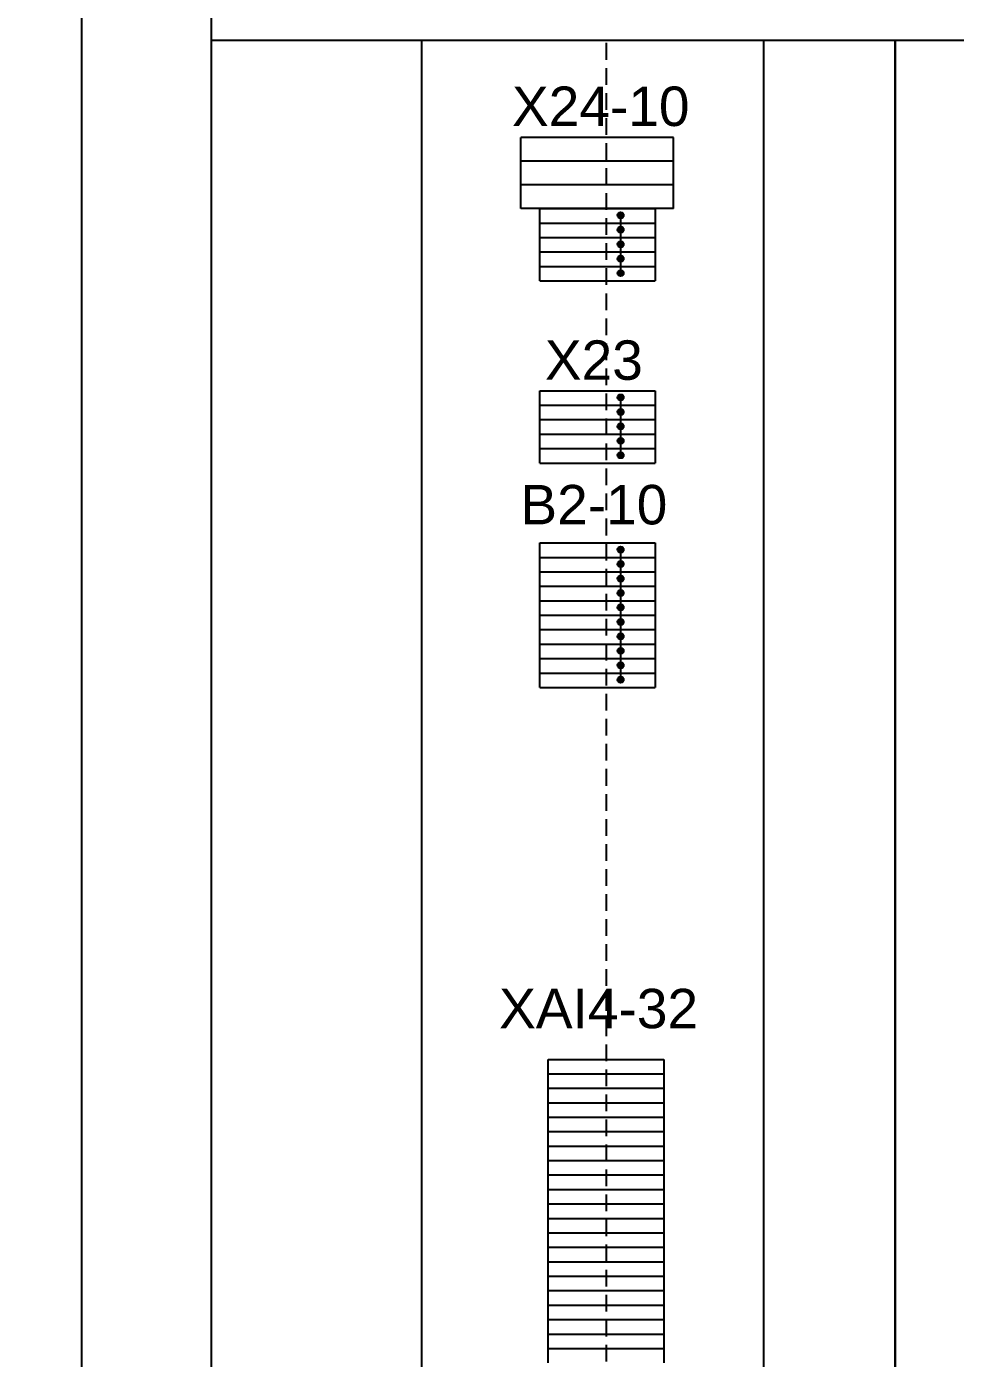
# Model space of a CAD drawing. Extents: x -159874 to -117758, y 9787 to 31117.
# Drawn here: x -150324 to -149970, y 25441 to 25948 of the extents above; entities that cross this region are included whole.
import ezdxf
from ezdxf.enums import TextEntityAlignment as Align

# ---------------------------------------------------------------- set-up
doc = ezdxf.new("R2010")
doc.units = 0
doc.linetypes.add('DASHED2', pattern=[9.525, 6.35, -3.175])
doc.layers.get('0').update_dxf_attribs({"linetype": 'CONTINUOUS'})
doc.layers.get('DEFPOINTS').update_dxf_attribs({"linetype": 'CONTINUOUS'})
doc.styles.add('Arial', font='arial.ttf')
doc.styles.get("Standard").update_dxf_attribs({"font": ''})
doc.styles.get('Standard').set_extended_font_data('SimSun')
doc.dimstyles.get("Standard").update_dxf_attribs({"dimtxt": 0.18, "dimasz": 0.18, "dimexe": 0.18, "dimexo": 0.0625, "dimgap": 0.09, "dimtad": 0, "dimtih": 1, "dimtoh": 1, "dimdec": 4, "dimzin": 0, "dimdsep": 46, "dimtxsty": 'Standard', "dimcen": 0.09, "dimadec": 0, "dimazin": 0, "dimtfac": 1, "dimtdec": 4, "dimtofl": 0, "dimtmove": 0, "dimatfit": 3, "dimfxl": 1, "dimtolj": 1, "dimtzin": 0, "dimarcsym": 0})

# ---------------------------------------------------------------- blocks, each defined once
blk = doc.blocks.new('*D87')
at = {"color": 0, "lineweight": -2}
for p, q in [((-150303.36, 26582.61), (-150677.72, 26582.61)), ((-150676.47, 26562.61), (-150676.47, 24502.61)), ((-150303.36, 24482.61), (-150677.72, 24482.61))]:
    blk.add_line(p, q, dxfattribs=at)
at = {"color": 0}
for points in [[(-150679.81, 26562.61), (-150673.14, 26562.61), (-150676.47, 26582.61)], [(-150679.81, 24502.61), (-150673.14, 24502.61), (-150676.47, 24482.61)]]:
    blk.add_solid(points, dxfattribs=at)
at = {"layer": 'DEFPOINTS', "color": 0}
for p in [(-150302.74, 26582.61), (-150676.47, 24482.61), (-150302.74, 24482.61)]:
    blk.add_point(p, dxfattribs=at)
at = {"color": 0, "insert": (-150693.14, 25532.61), "char_height": 20, "attachment_point": 5, "rotation": 90}
blk.add_mtext('\\A1;2,100', dxfattribs=at)
blk = doc.blocks.new('*D88')
at = {"color": 0, "lineweight": -2}
for p, q in [((-150253.99, 26522.61), (-150492.89, 26522.61)), ((-150491.64, 26502.61), (-150491.64, 24652.61)), ((-150253.99, 24632.61), (-150492.89, 24632.61))]:
    blk.add_line(p, q, dxfattribs=at)
at = {"color": 0}
for points in [[(-150494.97, 26502.61), (-150488.3, 26502.61), (-150491.64, 26522.61)], [(-150494.97, 24652.61), (-150488.3, 24652.61), (-150491.64, 24632.61)]]:
    blk.add_solid(points, dxfattribs=at)
at = {"layer": 'DEFPOINTS', "color": 0}
for p in [(-150253.36, 26522.61), (-150491.64, 24632.61), (-150253.36, 24632.61)]:
    blk.add_point(p, dxfattribs=at)
at = {"color": 0, "insert": (-150508.3, 25577.61), "char_height": 20, "attachment_point": 5, "rotation": 90}
blk.add_mtext('\\A1;1,890', dxfattribs=at)

msp = doc.modelspace()

# ---------------------------------------------------------------- hatches: boundary and pattern name
for points in [[(-150096.63587, 25875.91144, 1), (-150098.94885, 25875.91144, 1)], [(-150096.63587, 25870.41144, 1), (-150098.94885, 25870.41144, 1)], [(-150096.63587, 25864.91144, 1), (-150098.94885, 25864.91144, 1)], [(-150096.63587, 25859.41144, 1), (-150098.94885, 25859.41144, 1)], [(-150096.63587, 25853.91144, 1), (-150098.94885, 25853.91144, 1)], [(-150096.63587, 25806.61672, 1), (-150098.94885, 25806.61672, 1)], [(-150096.63587, 25801.11672, 1), (-150098.94885, 25801.11672, 1)], [(-150096.63587, 25795.61672, 1), (-150098.94885, 25795.61672, 1)], [(-150096.63587, 25790.11672, 1), (-150098.94885, 25790.11672, 1)], [(-150096.63587, 25784.61672, 1), (-150098.94885, 25784.61672, 1)], [(-150096.63587, 25748.71582, 1), (-150098.94885, 25748.71582, 1)], [(-150096.63587, 25743.21582, 1), (-150098.94885, 25743.21582, 1)], [(-150096.63587, 25737.71582, 1), (-150098.94885, 25737.71582, 1)], [(-150096.63587, 25732.21582, 1), (-150098.94885, 25732.21582, 1)], [(-150096.63587, 25726.71582, 1), (-150098.94885, 25726.71582, 1)], [(-150096.63587, 25721.21582, 1), (-150098.94885, 25721.21582, 1)], [(-150096.63587, 25715.71582, 1), (-150098.94885, 25715.71582, 1)], [(-150096.63587, 25710.21582, 1), (-150098.94885, 25710.21582, 1)], [(-150096.63587, 25704.71582, 1), (-150098.94885, 25704.71582, 1)], [(-150096.63587, 25699.21582, 1), (-150098.94885, 25699.21582, 1)]]:
    msp.add_hatch(color=256).paths.add_polyline_path(points)

# ---------------------------------------------------------------- linework, layer by layer
at = {"color": 6}
msp.add_line((-150302.73629, 24482.60839), (-150302.73629, 26582.60839), dxfattribs=at)
at = {"color": 4}
for p, q in [((-150253.36129, 24832.60839), (-150253.36129, 26522.60839)), ((-150253.36129, 24632.60839), (-150253.36129, 26522.60839)), ((-150253.36129, 25942.6084), (-149553.36129, 25942.6084)), ((-150173.36129, 24782.60839), (-150173.36129, 25942.6084)), ((-150043.36129, 25942.6084), (-150043.36129, 24782.60839)), ((-149993.36129, 25942.6084), (-149993.36129, 24782.60839)), ((-149993.36129, 24782.60839), (-149993.36129, 25942.6084)), ((-150173.36129, 24782.60839), (-150173.36129, 25612.6084))]:
    msp.add_line(p, q, dxfattribs=at)
at = {"color": 1, "linetype": 'DASHED2'}
msp.add_line((-150103.11356, 24782.60839), (-150103.11356, 25942.6084), dxfattribs=at)
at = {"color": 1}
for p, q in [((-150135.67565, 25896.47466), (-150135.67565, 25905.47466)), ((-150077.67565, 25905.47466), (-150135.67565, 25905.47466)), ((-150077.67565, 25896.47466), (-150077.67565, 25905.47466)), ((-150077.67565, 25896.47466), (-150135.67565, 25896.47466)), ((-150077.67565, 25896.47466), (-150135.67565, 25896.47466)), ((-150077.67565, 25896.47466), (-150135.67565, 25896.47466)), ((-150135.67565, 25887.47466), (-150135.67565, 25896.47466)), ((-150077.67565, 25896.47466), (-150135.67565, 25896.47466)), ((-150077.67565, 25887.47466), (-150077.67565, 25896.47466)), ((-150077.67565, 25887.47466), (-150135.67565, 25887.47466)), ((-150077.67565, 25887.47466), (-150135.67565, 25887.47466)), ((-150077.67565, 25887.47466), (-150135.67565, 25887.47466)), ((-150077.67565, 25887.47466), (-150135.67565, 25887.47466)), ((-150135.67565, 25878.47466), (-150135.67565, 25887.47466)), ((-150077.67565, 25887.47466), (-150135.67565, 25887.47466)), ((-150077.67565, 25878.47466), (-150077.67565, 25887.47466)), ((-150077.67565, 25878.47466), (-150135.67565, 25878.47466))]:
    msp.add_line(p, q, dxfattribs=at)
at = {"color": 5}
for p, q in [((-150128.5555, 25872.97466), (-150128.5555, 25878.47466)), ((-150128.5555, 25878.47466), (-150084.5555, 25878.47466)), ((-150084.5555, 25878.47466), (-150084.5555, 25872.97466)), ((-150128.5555, 25872.97466), (-150084.5555, 25872.97466)), ((-150128.5555, 25872.97466), (-150084.5555, 25872.97466)), ((-150128.5555, 25872.97466), (-150084.5555, 25872.97466)), ((-150128.5555, 25872.97466), (-150084.5555, 25872.97466)), ((-150128.5555, 25872.97466), (-150084.5555, 25872.97466)), ((-150128.5555, 25872.97466), (-150084.5555, 25872.97466)), ((-150128.5555, 25872.97466), (-150084.5555, 25872.97466)), ((-150128.5555, 25872.97466), (-150084.5555, 25872.97466)), ((-150128.5555, 25872.97466), (-150084.5555, 25872.97466)), ((-150128.5555, 25872.97466), (-150084.5555, 25872.97466)), ((-150128.5555, 25872.97466), (-150084.5555, 25872.97466)), ((-150128.5555, 25872.97466), (-150084.5555, 25872.97466)), ((-150128.5555, 25872.97466), (-150084.5555, 25872.97466)), ((-150128.5555, 25872.97466), (-150084.5555, 25872.97466)), ((-150128.5555, 25872.97466), (-150084.5555, 25872.97466)), ((-150128.5555, 25872.97466), (-150084.5555, 25872.97466)), ((-150128.5555, 25872.97466), (-150084.5555, 25872.97466)), ((-150128.5555, 25872.97466), (-150084.5555, 25872.97466)), ((-150128.5555, 25872.97466), (-150084.5555, 25872.97466)), ((-150128.5555, 25872.97466), (-150084.5555, 25872.97466)), ((-150128.5555, 25872.97466), (-150084.5555, 25872.97466)), ((-150128.5555, 25872.97466), (-150084.5555, 25872.97466)), ((-150128.5555, 25867.47466), (-150128.5555, 25872.97466)), ((-150128.5555, 25872.97466), (-150084.5555, 25872.97466)), ((-150084.5555, 25872.97466), (-150084.5555, 25867.47466)), ((-150128.5555, 25867.47466), (-150084.5555, 25867.47466)), ((-150128.5555, 25867.47466), (-150084.5555, 25867.47466)), ((-150128.5555, 25867.47466), (-150084.5555, 25867.47466)), ((-150128.5555, 25867.47466), (-150084.5555, 25867.47466)), ((-150128.5555, 25867.47466), (-150084.5555, 25867.47466)), ((-150128.5555, 25867.47466), (-150084.5555, 25867.47466)), ((-150128.5555, 25867.47466), (-150084.5555, 25867.47466)), ((-150128.5555, 25867.47466), (-150084.5555, 25867.47466)), ((-150128.5555, 25867.47466), (-150084.5555, 25867.47466)), ((-150128.5555, 25867.47466), (-150084.5555, 25867.47466)), ((-150128.5555, 25867.47466), (-150084.5555, 25867.47466)), ((-150128.5555, 25867.47466), (-150084.5555, 25867.47466)), ((-150128.5555, 25867.47466), (-150084.5555, 25867.47466)), ((-150128.5555, 25867.47466), (-150084.5555, 25867.47466)), ((-150128.5555, 25867.47466), (-150084.5555, 25867.47466)), ((-150128.5555, 25867.47466), (-150084.5555, 25867.47466)), ((-150128.5555, 25867.47466), (-150084.5555, 25867.47466)), ((-150128.5555, 25867.47466), (-150084.5555, 25867.47466)), ((-150128.5555, 25867.47466), (-150084.5555, 25867.47466)), ((-150128.5555, 25867.47466), (-150084.5555, 25867.47466)), ((-150128.5555, 25867.47466), (-150084.5555, 25867.47466)), ((-150128.5555, 25867.47466), (-150084.5555, 25867.47466)), ((-150128.5555, 25861.97466), (-150128.5555, 25867.47466)), ((-150128.5555, 25867.47466), (-150084.5555, 25867.47466)), ((-150084.5555, 25867.47466), (-150084.5555, 25861.97466)), ((-150128.5555, 25861.97466), (-150084.5555, 25861.97466)), ((-150128.5555, 25861.97466), (-150084.5555, 25861.97466)), ((-150128.5555, 25861.97466), (-150084.5555, 25861.97466)), ((-150128.5555, 25861.97466), (-150084.5555, 25861.97466)), ((-150128.5555, 25861.97466), (-150084.5555, 25861.97466)), ((-150128.5555, 25861.97466), (-150084.5555, 25861.97466)), ((-150128.5555, 25861.97466), (-150084.5555, 25861.97466)), ((-150128.5555, 25861.97466), (-150084.5555, 25861.97466)), ((-150128.5555, 25861.97466), (-150084.5555, 25861.97466)), ((-150128.5555, 25861.97466), (-150084.5555, 25861.97466)), ((-150128.5555, 25861.97466), (-150084.5555, 25861.97466)), ((-150128.5555, 25861.97466), (-150084.5555, 25861.97466)), ((-150128.5555, 25861.97466), (-150084.5555, 25861.97466)), ((-150128.5555, 25861.97466), (-150084.5555, 25861.97466)), ((-150128.5555, 25861.97466), (-150084.5555, 25861.97466)), ((-150128.5555, 25861.97466), (-150084.5555, 25861.97466)), ((-150128.5555, 25861.97466), (-150084.5555, 25861.97466)), ((-150128.5555, 25861.97466), (-150084.5555, 25861.97466)), ((-150128.5555, 25861.97466), (-150084.5555, 25861.97466)), ((-150128.5555, 25861.97466), (-150084.5555, 25861.97466)), ((-150128.5555, 25861.97466), (-150084.5555, 25861.97466)), ((-150128.5555, 25861.97466), (-150084.5555, 25861.97466)), ((-150128.5555, 25856.47466), (-150128.5555, 25861.97466)), ((-150128.5555, 25861.97466), (-150084.5555, 25861.97466)), ((-150084.5555, 25861.97466), (-150084.5555, 25856.47466)), ((-150128.5555, 25856.47466), (-150084.5555, 25856.47466)), ((-150128.5555, 25856.47466), (-150084.5555, 25856.47466)), ((-150128.5555, 25856.47466), (-150084.5555, 25856.47466)), ((-150128.5555, 25856.47466), (-150084.5555, 25856.47466)), ((-150128.5555, 25856.47466), (-150084.5555, 25856.47466)), ((-150128.5555, 25856.47466), (-150084.5555, 25856.47466)), ((-150128.5555, 25856.47466), (-150084.5555, 25856.47466)), ((-150128.5555, 25856.47466), (-150084.5555, 25856.47466)), ((-150128.5555, 25856.47466), (-150084.5555, 25856.47466)), ((-150128.5555, 25856.47466), (-150084.5555, 25856.47466)), ((-150128.5555, 25856.47466), (-150084.5555, 25856.47466)), ((-150128.5555, 25856.47466), (-150084.5555, 25856.47466)), ((-150128.5555, 25856.47466), (-150084.5555, 25856.47466)), ((-150128.5555, 25856.47466), (-150084.5555, 25856.47466)), ((-150128.5555, 25856.47466), (-150084.5555, 25856.47466)), ((-150128.5555, 25856.47466), (-150084.5555, 25856.47466)), ((-150128.5555, 25856.47466), (-150084.5555, 25856.47466)), ((-150128.5555, 25856.47466), (-150084.5555, 25856.47466)), ((-150128.5555, 25856.47466), (-150084.5555, 25856.47466)), ((-150128.5555, 25856.47466), (-150084.5555, 25856.47466)), ((-150128.5555, 25850.97466), (-150128.5555, 25856.47466)), ((-150128.5555, 25856.47466), (-150084.5555, 25856.47466)), ((-150084.5555, 25856.47466), (-150084.5555, 25850.97466)), ((-150128.5555, 25850.97466), (-150084.5555, 25850.97466)), ((-150128.5555, 25809.17994), (-150084.5555, 25809.17994)), ((-150128.5555, 25809.17994), (-150084.5555, 25809.17994)), ((-150128.5555, 25809.17994), (-150084.5555, 25809.17994)), ((-150128.5555, 25809.17994), (-150084.5555, 25809.17994)), ((-150128.5555, 25809.17994), (-150084.5555, 25809.17994)), ((-150128.5555, 25809.17994), (-150084.5555, 25809.17994)), ((-150128.5555, 25809.17994), (-150084.5555, 25809.17994)), ((-150128.5555, 25809.17994), (-150084.5555, 25809.17994)), ((-150128.5555, 25809.17994), (-150084.5555, 25809.17994)), ((-150128.5555, 25803.67994), (-150128.5555, 25809.17994)), ((-150128.5555, 25809.17994), (-150084.5555, 25809.17994)), ((-150084.5555, 25809.17994), (-150084.5555, 25803.67994)), ((-150128.5555, 25803.67994), (-150084.5555, 25803.67994)), ((-150128.5555, 25803.67994), (-150084.5555, 25803.67994)), ((-150128.5555, 25803.67994), (-150084.5555, 25803.67994)), ((-150128.5555, 25803.67994), (-150084.5555, 25803.67994)), ((-150128.5555, 25803.67994), (-150084.5555, 25803.67994)), ((-150128.5555, 25803.67994), (-150084.5555, 25803.67994)), ((-150128.5555, 25803.67994), (-150084.5555, 25803.67994)), ((-150128.5555, 25803.67994), (-150084.5555, 25803.67994)), ((-150128.5555, 25803.67994), (-150084.5555, 25803.67994)), ((-150128.5555, 25803.67994), (-150084.5555, 25803.67994)), ((-150128.5555, 25803.67994), (-150084.5555, 25803.67994)), ((-150128.5555, 25803.67994), (-150084.5555, 25803.67994)), ((-150128.5555, 25803.67994), (-150084.5555, 25803.67994)), ((-150128.5555, 25803.67994), (-150084.5555, 25803.67994)), ((-150128.5555, 25803.67994), (-150084.5555, 25803.67994)), ((-150128.5555, 25803.67994), (-150084.5555, 25803.67994)), ((-150128.5555, 25803.67994), (-150084.5555, 25803.67994)), ((-150128.5555, 25803.67994), (-150084.5555, 25803.67994)), ((-150128.5555, 25803.67994), (-150084.5555, 25803.67994)), ((-150128.5555, 25803.67994), (-150084.5555, 25803.67994)), ((-150128.5555, 25803.67994), (-150084.5555, 25803.67994)), ((-150128.5555, 25803.67994), (-150084.5555, 25803.67994)), ((-150128.5555, 25798.17994), (-150128.5555, 25803.67994)), ((-150128.5555, 25803.67994), (-150084.5555, 25803.67994)), ((-150084.5555, 25803.67994), (-150084.5555, 25798.17994)), ((-150128.5555, 25798.17994), (-150084.5555, 25798.17994)), ((-150128.5555, 25798.17994), (-150084.5555, 25798.17994)), ((-150128.5555, 25798.17994), (-150084.5555, 25798.17994)), ((-150128.5555, 25798.17994), (-150084.5555, 25798.17994)), ((-150128.5555, 25798.17994), (-150084.5555, 25798.17994)), ((-150128.5555, 25798.17994), (-150084.5555, 25798.17994)), ((-150128.5555, 25798.17994), (-150084.5555, 25798.17994)), ((-150128.5555, 25798.17994), (-150084.5555, 25798.17994)), ((-150128.5555, 25798.17994), (-150084.5555, 25798.17994)), ((-150128.5555, 25798.17994), (-150084.5555, 25798.17994)), ((-150128.5555, 25798.17994), (-150084.5555, 25798.17994)), ((-150128.5555, 25798.17994), (-150084.5555, 25798.17994)), ((-150128.5555, 25798.17994), (-150084.5555, 25798.17994)), ((-150128.5555, 25798.17994), (-150084.5555, 25798.17994)), ((-150128.5555, 25798.17994), (-150084.5555, 25798.17994)), ((-150128.5555, 25798.17994), (-150084.5555, 25798.17994)), ((-150128.5555, 25798.17994), (-150084.5555, 25798.17994)), ((-150128.5555, 25798.17994), (-150084.5555, 25798.17994)), ((-150128.5555, 25798.17994), (-150084.5555, 25798.17994)), ((-150128.5555, 25798.17994), (-150084.5555, 25798.17994)), ((-150128.5555, 25798.17994), (-150084.5555, 25798.17994)), ((-150128.5555, 25798.17994), (-150084.5555, 25798.17994)), ((-150128.5555, 25792.67994), (-150128.5555, 25798.17994)), ((-150128.5555, 25798.17994), (-150084.5555, 25798.17994)), ((-150084.5555, 25798.17994), (-150084.5555, 25792.67994)), ((-150128.5555, 25792.67994), (-150084.5555, 25792.67994)), ((-150128.5555, 25792.67994), (-150084.5555, 25792.67994)), ((-150128.5555, 25792.67994), (-150084.5555, 25792.67994)), ((-150128.5555, 25792.67994), (-150084.5555, 25792.67994)), ((-150128.5555, 25792.67994), (-150084.5555, 25792.67994)), ((-150128.5555, 25792.67994), (-150084.5555, 25792.67994)), ((-150128.5555, 25792.67994), (-150084.5555, 25792.67994)), ((-150128.5555, 25792.67994), (-150084.5555, 25792.67994)), ((-150128.5555, 25792.67994), (-150084.5555, 25792.67994)), ((-150128.5555, 25792.67994), (-150084.5555, 25792.67994)), ((-150128.5555, 25792.67994), (-150084.5555, 25792.67994)), ((-150128.5555, 25792.67994), (-150084.5555, 25792.67994)), ((-150128.5555, 25792.67994), (-150084.5555, 25792.67994)), ((-150128.5555, 25792.67994), (-150084.5555, 25792.67994)), ((-150128.5555, 25792.67994), (-150084.5555, 25792.67994)), ((-150128.5555, 25792.67994), (-150084.5555, 25792.67994)), ((-150128.5555, 25792.67994), (-150084.5555, 25792.67994)), ((-150128.5555, 25792.67994), (-150084.5555, 25792.67994)), ((-150128.5555, 25792.67994), (-150084.5555, 25792.67994)), ((-150128.5555, 25792.67994), (-150084.5555, 25792.67994)), ((-150128.5555, 25792.67994), (-150084.5555, 25792.67994)), ((-150128.5555, 25792.67994), (-150084.5555, 25792.67994)), ((-150128.5555, 25787.17994), (-150128.5555, 25792.67994)), ((-150128.5555, 25792.67994), (-150084.5555, 25792.67994)), ((-150084.5555, 25792.67994), (-150084.5555, 25787.17994)), ((-150128.5555, 25787.17994), (-150084.5555, 25787.17994)), ((-150128.5555, 25787.17994), (-150084.5555, 25787.17994)), ((-150128.5555, 25787.17994), (-150084.5555, 25787.17994)), ((-150128.5555, 25787.17994), (-150084.5555, 25787.17994)), ((-150128.5555, 25787.17994), (-150084.5555, 25787.17994)), ((-150128.5555, 25787.17994), (-150084.5555, 25787.17994)), ((-150128.5555, 25787.17994), (-150084.5555, 25787.17994)), ((-150128.5555, 25787.17994), (-150084.5555, 25787.17994)), ((-150128.5555, 25787.17994), (-150084.5555, 25787.17994)), ((-150128.5555, 25787.17994), (-150084.5555, 25787.17994)), ((-150128.5555, 25787.17994), (-150084.5555, 25787.17994)), ((-150128.5555, 25787.17994), (-150084.5555, 25787.17994)), ((-150128.5555, 25787.17994), (-150084.5555, 25787.17994)), ((-150128.5555, 25787.17994), (-150084.5555, 25787.17994)), ((-150128.5555, 25787.17994), (-150084.5555, 25787.17994)), ((-150128.5555, 25787.17994), (-150084.5555, 25787.17994)), ((-150128.5555, 25787.17994), (-150084.5555, 25787.17994)), ((-150128.5555, 25787.17994), (-150084.5555, 25787.17994)), ((-150128.5555, 25787.17994), (-150084.5555, 25787.17994)), ((-150128.5555, 25787.17994), (-150084.5555, 25787.17994)), ((-150128.5555, 25787.17994), (-150084.5555, 25787.17994)), ((-150128.5555, 25787.17994), (-150084.5555, 25787.17994)), ((-150128.5555, 25781.67994), (-150128.5555, 25787.17994)), ((-150128.5555, 25787.17994), (-150084.5555, 25787.17994)), ((-150084.5555, 25787.17994), (-150084.5555, 25781.67994)), ((-150128.5555, 25781.67994), (-150084.5555, 25781.67994)), ((-150128.5555, 25781.67994), (-150084.5555, 25781.67994)), ((-150128.5555, 25781.67994), (-150084.5555, 25781.67994)), ((-150128.5555, 25781.67994), (-150084.5555, 25781.67994)), ((-150128.5555, 25781.67994), (-150084.5555, 25781.67994)), ((-150128.5555, 25781.67994), (-150084.5555, 25781.67994)), ((-150128.5555, 25781.67994), (-150084.5555, 25781.67994)), ((-150128.5555, 25781.67994), (-150084.5555, 25781.67994)), ((-150128.5555, 25781.67994), (-150084.5555, 25781.67994)), ((-150128.5555, 25781.67994), (-150084.5555, 25781.67994)), ((-150128.5555, 25781.67994), (-150084.5555, 25781.67994)), ((-150128.5555, 25781.67994), (-150084.5555, 25781.67994)), ((-150128.5555, 25781.67994), (-150084.5555, 25781.67994)), ((-150128.5555, 25781.67994), (-150084.5555, 25781.67994)), ((-150128.5555, 25781.67994), (-150084.5555, 25781.67994)), ((-150128.5555, 25781.67994), (-150084.5555, 25781.67994)), ((-150128.5555, 25781.67994), (-150084.5555, 25781.67994)), ((-150128.5555, 25781.67994), (-150084.5555, 25781.67994)), ((-150128.5555, 25781.67994), (-150084.5555, 25781.67994)), ((-150128.5555, 25781.67994), (-150084.5555, 25781.67994)), ((-150128.5555, 25781.67994), (-150084.5555, 25781.67994)), ((-150128.5555, 25751.27904), (-150084.5555, 25751.27904)), ((-150128.5555, 25751.27904), (-150084.5555, 25751.27904)), ((-150128.5555, 25751.27904), (-150084.5555, 25751.27904)), ((-150128.5555, 25751.27904), (-150084.5555, 25751.27904)), ((-150128.5555, 25751.27904), (-150084.5555, 25751.27904)), ((-150128.5555, 25751.27904), (-150084.5555, 25751.27904)), ((-150128.5555, 25751.27904), (-150084.5555, 25751.27904)), ((-150128.5555, 25751.27904), (-150084.5555, 25751.27904)), ((-150128.5555, 25751.27904), (-150084.5555, 25751.27904)), ((-150128.5555, 25745.77904), (-150128.5555, 25751.27904)), ((-150128.5555, 25751.27904), (-150084.5555, 25751.27904)), ((-150084.5555, 25751.27904), (-150084.5555, 25745.77904)), ((-150128.5555, 25745.77904), (-150084.5555, 25745.77904)), ((-150128.5555, 25745.77904), (-150084.5555, 25745.77904)), ((-150128.5555, 25745.77904), (-150084.5555, 25745.77904)), ((-150128.5555, 25745.77904), (-150084.5555, 25745.77904)), ((-150128.5555, 25745.77904), (-150084.5555, 25745.77904)), ((-150128.5555, 25745.77904), (-150084.5555, 25745.77904)), ((-150128.5555, 25745.77904), (-150084.5555, 25745.77904)), ((-150128.5555, 25745.77904), (-150084.5555, 25745.77904)), ((-150128.5555, 25745.77904), (-150084.5555, 25745.77904)), ((-150128.5555, 25745.77904), (-150084.5555, 25745.77904)), ((-150128.5555, 25745.77904), (-150084.5555, 25745.77904)), ((-150128.5555, 25745.77904), (-150084.5555, 25745.77904)), ((-150128.5555, 25745.77904), (-150084.5555, 25745.77904)), ((-150128.5555, 25745.77904), (-150084.5555, 25745.77904)), ((-150128.5555, 25745.77904), (-150084.5555, 25745.77904)), ((-150128.5555, 25745.77904), (-150084.5555, 25745.77904)), ((-150128.5555, 25745.77904), (-150084.5555, 25745.77904)), ((-150128.5555, 25745.77904), (-150084.5555, 25745.77904)), ((-150128.5555, 25745.77904), (-150084.5555, 25745.77904)), ((-150128.5555, 25745.77904), (-150084.5555, 25745.77904)), ((-150128.5555, 25745.77904), (-150084.5555, 25745.77904)), ((-150128.5555, 25745.77904), (-150084.5555, 25745.77904)), ((-150128.5555, 25740.27904), (-150128.5555, 25745.77904)), ((-150128.5555, 25745.77904), (-150084.5555, 25745.77904)), ((-150084.5555, 25745.77904), (-150084.5555, 25740.27904)), ((-150128.5555, 25740.27904), (-150084.5555, 25740.27904)), ((-150128.5555, 25740.27904), (-150084.5555, 25740.27904)), ((-150128.5555, 25740.27904), (-150084.5555, 25740.27904)), ((-150128.5555, 25740.27904), (-150084.5555, 25740.27904)), ((-150128.5555, 25740.27904), (-150084.5555, 25740.27904)), ((-150128.5555, 25740.27904), (-150084.5555, 25740.27904)), ((-150128.5555, 25740.27904), (-150084.5555, 25740.27904)), ((-150128.5555, 25740.27904), (-150084.5555, 25740.27904)), ((-150128.5555, 25740.27904), (-150084.5555, 25740.27904)), ((-150128.5555, 25740.27904), (-150084.5555, 25740.27904)), ((-150128.5555, 25740.27904), (-150084.5555, 25740.27904)), ((-150128.5555, 25740.27904), (-150084.5555, 25740.27904)), ((-150128.5555, 25740.27904), (-150084.5555, 25740.27904)), ((-150128.5555, 25740.27904), (-150084.5555, 25740.27904)), ((-150128.5555, 25740.27904), (-150084.5555, 25740.27904)), ((-150128.5555, 25740.27904), (-150084.5555, 25740.27904)), ((-150128.5555, 25740.27904), (-150084.5555, 25740.27904)), ((-150128.5555, 25740.27904), (-150084.5555, 25740.27904)), ((-150128.5555, 25740.27904), (-150084.5555, 25740.27904)), ((-150128.5555, 25740.27904), (-150084.5555, 25740.27904)), ((-150128.5555, 25740.27904), (-150084.5555, 25740.27904)), ((-150128.5555, 25740.27904), (-150084.5555, 25740.27904)), ((-150128.5555, 25734.77904), (-150128.5555, 25740.27904)), ((-150128.5555, 25740.27904), (-150084.5555, 25740.27904)), ((-150084.5555, 25740.27904), (-150084.5555, 25734.77904)), ((-150128.5555, 25734.77904), (-150084.5555, 25734.77904)), ((-150128.5555, 25734.77904), (-150084.5555, 25734.77904)), ((-150128.5555, 25734.77904), (-150084.5555, 25734.77904)), ((-150128.5555, 25734.77904), (-150084.5555, 25734.77904)), ((-150128.5555, 25734.77904), (-150084.5555, 25734.77904)), ((-150128.5555, 25734.77904), (-150084.5555, 25734.77904)), ((-150128.5555, 25734.77904), (-150084.5555, 25734.77904)), ((-150128.5555, 25734.77904), (-150084.5555, 25734.77904)), ((-150128.5555, 25734.77904), (-150084.5555, 25734.77904)), ((-150128.5555, 25734.77904), (-150084.5555, 25734.77904)), ((-150128.5555, 25734.77904), (-150084.5555, 25734.77904)), ((-150128.5555, 25734.77904), (-150084.5555, 25734.77904)), ((-150128.5555, 25734.77904), (-150084.5555, 25734.77904)), ((-150128.5555, 25734.77904), (-150084.5555, 25734.77904)), ((-150128.5555, 25734.77904), (-150084.5555, 25734.77904)), ((-150128.5555, 25734.77904), (-150084.5555, 25734.77904)), ((-150128.5555, 25734.77904), (-150084.5555, 25734.77904)), ((-150128.5555, 25734.77904), (-150084.5555, 25734.77904)), ((-150128.5555, 25734.77904), (-150084.5555, 25734.77904)), ((-150128.5555, 25734.77904), (-150084.5555, 25734.77904)), ((-150128.5555, 25734.77904), (-150084.5555, 25734.77904)), ((-150128.5555, 25734.77904), (-150084.5555, 25734.77904)), ((-150128.5555, 25729.27904), (-150128.5555, 25734.77904)), ((-150128.5555, 25734.77904), (-150084.5555, 25734.77904)), ((-150084.5555, 25734.77904), (-150084.5555, 25729.27904)), ((-150128.5555, 25729.27904), (-150084.5555, 25729.27904)), ((-150128.5555, 25729.27904), (-150084.5555, 25729.27904)), ((-150128.5555, 25729.27904), (-150084.5555, 25729.27904)), ((-150128.5555, 25729.27904), (-150084.5555, 25729.27904)), ((-150128.5555, 25729.27904), (-150084.5555, 25729.27904)), ((-150128.5555, 25729.27904), (-150084.5555, 25729.27904)), ((-150128.5555, 25729.27904), (-150084.5555, 25729.27904)), ((-150128.5555, 25729.27904), (-150084.5555, 25729.27904)), ((-150128.5555, 25729.27904), (-150084.5555, 25729.27904)), ((-150128.5555, 25729.27904), (-150084.5555, 25729.27904)), ((-150128.5555, 25729.27904), (-150084.5555, 25729.27904)), ((-150128.5555, 25729.27904), (-150084.5555, 25729.27904)), ((-150128.5555, 25729.27904), (-150084.5555, 25729.27904)), ((-150128.5555, 25729.27904), (-150084.5555, 25729.27904)), ((-150128.5555, 25729.27904), (-150084.5555, 25729.27904)), ((-150128.5555, 25729.27904), (-150084.5555, 25729.27904)), ((-150128.5555, 25729.27904), (-150084.5555, 25729.27904)), ((-150128.5555, 25729.27904), (-150084.5555, 25729.27904)), ((-150128.5555, 25729.27904), (-150084.5555, 25729.27904)), ((-150128.5555, 25729.27904), (-150084.5555, 25729.27904)), ((-150128.5555, 25729.27904), (-150084.5555, 25729.27904)), ((-150128.5555, 25729.27904), (-150084.5555, 25729.27904)), ((-150128.5555, 25723.77904), (-150128.5555, 25729.27904)), ((-150128.5555, 25729.27904), (-150084.5555, 25729.27904)), ((-150084.5555, 25729.27904), (-150084.5555, 25723.77904)), ((-150128.5555, 25723.77904), (-150084.5555, 25723.77904)), ((-150128.5555, 25723.77904), (-150084.5555, 25723.77904)), ((-150128.5555, 25723.77904), (-150084.5555, 25723.77904)), ((-150128.5555, 25723.77904), (-150084.5555, 25723.77904)), ((-150128.5555, 25723.77904), (-150084.5555, 25723.77904)), ((-150128.5555, 25723.77904), (-150084.5555, 25723.77904)), ((-150128.5555, 25723.77904), (-150084.5555, 25723.77904)), ((-150128.5555, 25723.77904), (-150084.5555, 25723.77904)), ((-150128.5555, 25723.77904), (-150084.5555, 25723.77904)), ((-150128.5555, 25723.77904), (-150084.5555, 25723.77904)), ((-150128.5555, 25723.77904), (-150084.5555, 25723.77904)), ((-150128.5555, 25723.77904), (-150084.5555, 25723.77904)), ((-150128.5555, 25723.77904), (-150084.5555, 25723.77904)), ((-150128.5555, 25723.77904), (-150084.5555, 25723.77904)), ((-150128.5555, 25723.77904), (-150084.5555, 25723.77904)), ((-150128.5555, 25723.77904), (-150084.5555, 25723.77904)), ((-150128.5555, 25723.77904), (-150084.5555, 25723.77904)), ((-150128.5555, 25723.77904), (-150084.5555, 25723.77904)), ((-150128.5555, 25723.77904), (-150084.5555, 25723.77904)), ((-150128.5555, 25723.77904), (-150084.5555, 25723.77904)), ((-150128.5555, 25718.27904), (-150128.5555, 25723.77904)), ((-150128.5555, 25723.77904), (-150084.5555, 25723.77904)), ((-150084.5555, 25723.77904), (-150084.5555, 25718.27904)), ((-150128.5555, 25718.27904), (-150084.5555, 25718.27904)), ((-150128.5555, 25718.27904), (-150084.5555, 25718.27904)), ((-150128.5555, 25718.27904), (-150084.5555, 25718.27904)), ((-150128.5555, 25718.27904), (-150084.5555, 25718.27904)), ((-150128.5555, 25718.27904), (-150084.5555, 25718.27904)), ((-150128.5555, 25718.27904), (-150084.5555, 25718.27904)), ((-150128.5555, 25718.27904), (-150084.5555, 25718.27904)), ((-150128.5555, 25718.27904), (-150084.5555, 25718.27904)), ((-150128.5555, 25718.27904), (-150084.5555, 25718.27904)), ((-150128.5555, 25718.27904), (-150084.5555, 25718.27904)), ((-150128.5555, 25718.27904), (-150084.5555, 25718.27904)), ((-150128.5555, 25718.27904), (-150084.5555, 25718.27904)), ((-150128.5555, 25718.27904), (-150084.5555, 25718.27904)), ((-150128.5555, 25718.27904), (-150084.5555, 25718.27904)), ((-150128.5555, 25718.27904), (-150084.5555, 25718.27904)), ((-150128.5555, 25718.27904), (-150084.5555, 25718.27904)), ((-150128.5555, 25718.27904), (-150084.5555, 25718.27904)), ((-150128.5555, 25718.27904), (-150084.5555, 25718.27904)), ((-150128.5555, 25718.27904), (-150084.5555, 25718.27904)), ((-150128.5555, 25718.27904), (-150084.5555, 25718.27904)), ((-150128.5555, 25718.27904), (-150084.5555, 25718.27904)), ((-150128.5555, 25718.27904), (-150084.5555, 25718.27904)), ((-150128.5555, 25712.77904), (-150128.5555, 25718.27904)), ((-150128.5555, 25718.27904), (-150084.5555, 25718.27904)), ((-150084.5555, 25718.27904), (-150084.5555, 25712.77904)), ((-150128.5555, 25712.77904), (-150084.5555, 25712.77904)), ((-150128.5555, 25712.77904), (-150084.5555, 25712.77904)), ((-150128.5555, 25712.77904), (-150084.5555, 25712.77904)), ((-150128.5555, 25712.77904), (-150084.5555, 25712.77904)), ((-150128.5555, 25712.77904), (-150084.5555, 25712.77904)), ((-150128.5555, 25712.77904), (-150084.5555, 25712.77904)), ((-150128.5555, 25712.77904), (-150084.5555, 25712.77904)), ((-150128.5555, 25712.77904), (-150084.5555, 25712.77904)), ((-150128.5555, 25712.77904), (-150084.5555, 25712.77904)), ((-150128.5555, 25712.77904), (-150084.5555, 25712.77904)), ((-150128.5555, 25712.77904), (-150084.5555, 25712.77904)), ((-150128.5555, 25712.77904), (-150084.5555, 25712.77904)), ((-150128.5555, 25712.77904), (-150084.5555, 25712.77904)), ((-150128.5555, 25712.77904), (-150084.5555, 25712.77904)), ((-150128.5555, 25712.77904), (-150084.5555, 25712.77904)), ((-150128.5555, 25712.77904), (-150084.5555, 25712.77904)), ((-150128.5555, 25712.77904), (-150084.5555, 25712.77904)), ((-150128.5555, 25712.77904), (-150084.5555, 25712.77904)), ((-150128.5555, 25712.77904), (-150084.5555, 25712.77904)), ((-150128.5555, 25712.77904), (-150084.5555, 25712.77904)), ((-150128.5555, 25712.77904), (-150084.5555, 25712.77904)), ((-150128.5555, 25712.77904), (-150084.5555, 25712.77904)), ((-150128.5555, 25707.27904), (-150128.5555, 25712.77904)), ((-150128.5555, 25712.77904), (-150084.5555, 25712.77904)), ((-150084.5555, 25712.77904), (-150084.5555, 25707.27904)), ((-150128.5555, 25707.27904), (-150084.5555, 25707.27904)), ((-150128.5555, 25707.27904), (-150084.5555, 25707.27904)), ((-150128.5555, 25707.27904), (-150084.5555, 25707.27904)), ((-150128.5555, 25707.27904), (-150084.5555, 25707.27904)), ((-150128.5555, 25707.27904), (-150084.5555, 25707.27904)), ((-150128.5555, 25707.27904), (-150084.5555, 25707.27904)), ((-150128.5555, 25707.27904), (-150084.5555, 25707.27904)), ((-150128.5555, 25707.27904), (-150084.5555, 25707.27904)), ((-150128.5555, 25707.27904), (-150084.5555, 25707.27904)), ((-150128.5555, 25707.27904), (-150084.5555, 25707.27904)), ((-150128.5555, 25707.27904), (-150084.5555, 25707.27904)), ((-150128.5555, 25707.27904), (-150084.5555, 25707.27904)), ((-150128.5555, 25707.27904), (-150084.5555, 25707.27904)), ((-150128.5555, 25707.27904), (-150084.5555, 25707.27904)), ((-150128.5555, 25707.27904), (-150084.5555, 25707.27904)), ((-150128.5555, 25707.27904), (-150084.5555, 25707.27904)), ((-150128.5555, 25707.27904), (-150084.5555, 25707.27904)), ((-150128.5555, 25707.27904), (-150084.5555, 25707.27904)), ((-150128.5555, 25707.27904), (-150084.5555, 25707.27904)), ((-150128.5555, 25707.27904), (-150084.5555, 25707.27904)), ((-150128.5555, 25707.27904), (-150084.5555, 25707.27904)), ((-150128.5555, 25707.27904), (-150084.5555, 25707.27904)), ((-150128.5555, 25701.77904), (-150128.5555, 25707.27904)), ((-150128.5555, 25707.27904), (-150084.5555, 25707.27904)), ((-150084.5555, 25707.27904), (-150084.5555, 25701.77904)), ((-150128.5555, 25701.77904), (-150084.5555, 25701.77904)), ((-150128.5555, 25701.77904), (-150084.5555, 25701.77904)), ((-150128.5555, 25701.77904), (-150084.5555, 25701.77904)), ((-150128.5555, 25701.77904), (-150084.5555, 25701.77904)), ((-150128.5555, 25701.77904), (-150084.5555, 25701.77904)), ((-150128.5555, 25701.77904), (-150084.5555, 25701.77904)), ((-150128.5555, 25701.77904), (-150084.5555, 25701.77904)), ((-150128.5555, 25701.77904), (-150084.5555, 25701.77904)), ((-150128.5555, 25701.77904), (-150084.5555, 25701.77904)), ((-150128.5555, 25701.77904), (-150084.5555, 25701.77904)), ((-150128.5555, 25701.77904), (-150084.5555, 25701.77904)), ((-150128.5555, 25701.77904), (-150084.5555, 25701.77904)), ((-150128.5555, 25701.77904), (-150084.5555, 25701.77904)), ((-150128.5555, 25701.77904), (-150084.5555, 25701.77904)), ((-150128.5555, 25701.77904), (-150084.5555, 25701.77904)), ((-150128.5555, 25701.77904), (-150084.5555, 25701.77904)), ((-150128.5555, 25701.77904), (-150084.5555, 25701.77904)), ((-150128.5555, 25701.77904), (-150084.5555, 25701.77904)), ((-150128.5555, 25701.77904), (-150084.5555, 25701.77904)), ((-150128.5555, 25701.77904), (-150084.5555, 25701.77904)), ((-150128.5555, 25701.77904), (-150084.5555, 25701.77904)), ((-150128.5555, 25701.77904), (-150084.5555, 25701.77904)), ((-150128.5555, 25696.27904), (-150128.5555, 25701.77904)), ((-150128.5555, 25701.77904), (-150084.5555, 25701.77904)), ((-150084.5555, 25701.77904), (-150084.5555, 25696.27904)), ((-150128.5555, 25696.27904), (-150084.5555, 25696.27904)), ((-150128.5555, 25696.27904), (-150084.5555, 25696.27904)), ((-150128.5555, 25696.27904), (-150084.5555, 25696.27904)), ((-150128.5555, 25696.27904), (-150084.5555, 25696.27904)), ((-150128.5555, 25696.27904), (-150084.5555, 25696.27904)), ((-150128.5555, 25696.27904), (-150084.5555, 25696.27904)), ((-150128.5555, 25696.27904), (-150084.5555, 25696.27904)), ((-150128.5555, 25696.27904), (-150084.5555, 25696.27904)), ((-150128.5555, 25696.27904), (-150084.5555, 25696.27904)), ((-150128.5555, 25696.27904), (-150084.5555, 25696.27904)), ((-150128.5555, 25696.27904), (-150084.5555, 25696.27904)), ((-150128.5555, 25696.27904), (-150084.5555, 25696.27904)), ((-150128.5555, 25696.27904), (-150084.5555, 25696.27904)), ((-150128.5555, 25696.27904), (-150084.5555, 25696.27904)), ((-150128.5555, 25696.27904), (-150084.5555, 25696.27904)), ((-150128.5555, 25696.27904), (-150084.5555, 25696.27904)), ((-150128.5555, 25696.27904), (-150084.5555, 25696.27904)), ((-150128.5555, 25696.27904), (-150084.5555, 25696.27904)), ((-150128.5555, 25696.27904), (-150084.5555, 25696.27904)), ((-150128.5555, 25696.27904), (-150084.5555, 25696.27904)), ((-150128.5555, 25696.27904), (-150084.5555, 25696.27904))]:
    msp.add_line(p, q, dxfattribs=at)
for p, q in [((-150097.79236, 25877.06793), (-150097.79236, 25852.75495)), ((-150097.79236, 25853.91144), (-150097.79236, 25852.75495)), ((-150097.79236, 25853.91144), (-150097.79236, 25852.75495)), ((-150097.79236, 25806.61672), (-150097.79236, 25783.46023)), ((-150097.79236, 25748.71582), (-150097.79236, 25720.05933)), ((-150097.79236, 25721.21582), (-150097.79236, 25698.05933))]:
    msp.add_line(p, q)
at = {"color": 0}
for p, q in [((-150125.3224, 25549.28259), (-150125.3224, 25554.78259)), ((-150125.3224, 25554.78259), (-150081.3224, 25554.78259)), ((-150081.3224, 25554.78259), (-150081.3224, 25549.28259)), ((-150125.3224, 25549.28259), (-150081.3224, 25549.28259)), ((-150125.3224, 25549.28259), (-150081.3224, 25549.28259)), ((-150125.3224, 25549.28259), (-150081.3224, 25549.28259)), ((-150125.3224, 25543.78259), (-150125.3224, 25549.28259)), ((-150125.3224, 25549.28259), (-150081.3224, 25549.28259)), ((-150081.3224, 25549.28259), (-150081.3224, 25543.78259)), ((-150125.3224, 25543.78259), (-150081.3224, 25543.78259)), ((-150125.3224, 25543.78259), (-150081.3224, 25543.78259)), ((-150125.3224, 25543.78259), (-150081.3224, 25543.78259)), ((-150125.3224, 25538.28259), (-150125.3224, 25543.78259)), ((-150125.3224, 25543.78259), (-150081.3224, 25543.78259)), ((-150081.3224, 25543.78259), (-150081.3224, 25538.28259)), ((-150125.3224, 25538.28259), (-150081.3224, 25538.28259)), ((-150125.3224, 25538.28259), (-150081.3224, 25538.28259)), ((-150125.3224, 25538.28259), (-150081.3224, 25538.28259)), ((-150125.3224, 25532.78259), (-150125.3224, 25538.28259)), ((-150125.3224, 25538.28259), (-150081.3224, 25538.28259)), ((-150081.3224, 25538.28259), (-150081.3224, 25532.78259)), ((-150125.3224, 25532.78259), (-150081.3224, 25532.78259)), ((-150125.3224, 25532.78259), (-150081.3224, 25532.78259)), ((-150125.3224, 25532.78259), (-150081.3224, 25532.78259)), ((-150125.3224, 25527.28259), (-150125.3224, 25532.78259)), ((-150125.3224, 25532.78259), (-150081.3224, 25532.78259)), ((-150081.3224, 25532.78259), (-150081.3224, 25527.28259)), ((-150125.3224, 25527.28259), (-150081.3224, 25527.28259)), ((-150125.3224, 25527.28259), (-150081.3224, 25527.28259)), ((-150125.3224, 25527.28259), (-150081.3224, 25527.28259)), ((-150125.3224, 25521.78259), (-150125.3224, 25527.28259)), ((-150125.3224, 25527.28259), (-150081.3224, 25527.28259)), ((-150081.3224, 25527.28259), (-150081.3224, 25521.78259)), ((-150125.3224, 25521.78259), (-150081.3224, 25521.78259)), ((-150125.3224, 25521.78259), (-150081.3224, 25521.78259)), ((-150125.3224, 25521.78259), (-150081.3224, 25521.78259)), ((-150125.3224, 25516.28259), (-150125.3224, 25521.78259)), ((-150125.3224, 25521.78259), (-150081.3224, 25521.78259)), ((-150081.3224, 25521.78259), (-150081.3224, 25516.28259)), ((-150125.3224, 25516.28259), (-150081.3224, 25516.28259)), ((-150125.3224, 25516.28259), (-150081.3224, 25516.28259)), ((-150125.3224, 25516.28259), (-150081.3224, 25516.28259)), ((-150125.3224, 25510.78259), (-150125.3224, 25516.28259)), ((-150125.3224, 25516.28259), (-150081.3224, 25516.28259)), ((-150081.3224, 25516.28259), (-150081.3224, 25510.78259)), ((-150125.3224, 25510.78259), (-150081.3224, 25510.78259)), ((-150125.3224, 25510.78259), (-150081.3224, 25510.78259)), ((-150125.3224, 25510.78259), (-150081.3224, 25510.78259)), ((-150125.3224, 25505.28259), (-150125.3224, 25510.78259)), ((-150125.3224, 25510.78259), (-150081.3224, 25510.78259)), ((-150081.3224, 25510.78259), (-150081.3224, 25505.28259)), ((-150125.3224, 25505.28259), (-150081.3224, 25505.28259)), ((-150125.3224, 25505.28259), (-150081.3224, 25505.28259)), ((-150125.3224, 25505.28259), (-150081.3224, 25505.28259)), ((-150125.3224, 25499.78259), (-150125.3224, 25505.28259)), ((-150125.3224, 25505.28259), (-150081.3224, 25505.28259)), ((-150081.3224, 25505.28259), (-150081.3224, 25499.78259)), ((-150125.3224, 25499.78259), (-150081.3224, 25499.78259)), ((-150125.3224, 25499.78259), (-150081.3224, 25499.78259)), ((-150125.3224, 25499.78259), (-150081.3224, 25499.78259)), ((-150125.3224, 25494.28259), (-150125.3224, 25499.78259)), ((-150125.3224, 25499.78259), (-150081.3224, 25499.78259)), ((-150081.3224, 25499.78259), (-150081.3224, 25494.28259)), ((-150125.3224, 25494.28259), (-150081.3224, 25494.28259)), ((-150125.3224, 25494.28259), (-150081.3224, 25494.28259)), ((-150125.3224, 25494.28259), (-150081.3224, 25494.28259)), ((-150125.3224, 25488.78259), (-150125.3224, 25494.28259)), ((-150125.3224, 25494.28259), (-150081.3224, 25494.28259)), ((-150081.3224, 25494.28259), (-150081.3224, 25488.78259)), ((-150125.3224, 25488.78259), (-150081.3224, 25488.78259)), ((-150125.3224, 25488.78259), (-150081.3224, 25488.78259)), ((-150125.3224, 25488.78259), (-150081.3224, 25488.78259)), ((-150125.3224, 25483.28259), (-150125.3224, 25488.78259)), ((-150125.3224, 25488.78259), (-150081.3224, 25488.78259)), ((-150081.3224, 25488.78259), (-150081.3224, 25483.28259)), ((-150125.3224, 25483.28259), (-150081.3224, 25483.28259)), ((-150125.3224, 25483.28259), (-150081.3224, 25483.28259)), ((-150125.3224, 25483.28259), (-150081.3224, 25483.28259)), ((-150125.3224, 25477.78259), (-150125.3224, 25483.28259)), ((-150125.3224, 25483.28259), (-150081.3224, 25483.28259)), ((-150081.3224, 25483.28259), (-150081.3224, 25477.78259)), ((-150125.3224, 25477.78259), (-150081.3224, 25477.78259)), ((-150125.3224, 25477.78259), (-150081.3224, 25477.78259)), ((-150125.3224, 25477.78259), (-150081.3224, 25477.78259)), ((-150125.3224, 25472.28259), (-150125.3224, 25477.78259)), ((-150125.3224, 25477.78259), (-150081.3224, 25477.78259)), ((-150081.3224, 25477.78259), (-150081.3224, 25472.28259)), ((-150125.3224, 25472.28259), (-150081.3224, 25472.28259)), ((-150125.3224, 25472.28259), (-150081.3224, 25472.28259)), ((-150125.3224, 25472.28259), (-150081.3224, 25472.28259)), ((-150125.3224, 25466.78259), (-150125.3224, 25472.28259)), ((-150125.3224, 25472.28259), (-150081.3224, 25472.28259)), ((-150081.3224, 25472.28259), (-150081.3224, 25466.78259)), ((-150125.3224, 25466.78259), (-150081.3224, 25466.78259)), ((-150125.3224, 25466.78259), (-150081.3224, 25466.78259)), ((-150125.3224, 25466.78259), (-150081.3224, 25466.78259)), ((-150125.3224, 25461.28259), (-150125.3224, 25466.78259)), ((-150125.3224, 25466.78259), (-150081.3224, 25466.78259)), ((-150081.3224, 25466.78259), (-150081.3224, 25461.28259)), ((-150125.3224, 25461.28259), (-150081.3224, 25461.28259)), ((-150125.3224, 25461.28259), (-150081.3224, 25461.28259)), ((-150125.3224, 25461.28259), (-150081.3224, 25461.28259)), ((-150125.3224, 25455.78259), (-150125.3224, 25461.28259)), ((-150125.3224, 25461.28259), (-150081.3224, 25461.28259)), ((-150081.3224, 25461.28259), (-150081.3224, 25455.78259)), ((-150125.3224, 25455.78259), (-150081.3224, 25455.78259)), ((-150125.3224, 25455.78259), (-150081.3224, 25455.78259)), ((-150125.3224, 25455.78259), (-150081.3224, 25455.78259)), ((-150125.3224, 25450.28259), (-150125.3224, 25455.78259)), ((-150125.3224, 25455.78259), (-150081.3224, 25455.78259)), ((-150081.3224, 25455.78259), (-150081.3224, 25450.28259)), ((-150125.3224, 25450.28259), (-150081.3224, 25450.28259)), ((-150125.3224, 25450.28259), (-150081.3224, 25450.28259)), ((-150125.3224, 25450.28259), (-150081.3224, 25450.28259)), ((-150125.3224, 25444.78259), (-150125.3224, 25450.28259)), ((-150125.3224, 25450.28259), (-150081.3224, 25450.28259)), ((-150081.3224, 25450.28259), (-150081.3224, 25444.78259)), ((-150125.3224, 25444.78259), (-150081.3224, 25444.78259)), ((-150125.3224, 25444.78259), (-150081.3224, 25444.78259)), ((-150125.3224, 25444.78259), (-150081.3224, 25444.78259)), ((-150125.3224, 25439.28259), (-150125.3224, 25444.78259)), ((-150125.3224, 25444.78259), (-150081.3224, 25444.78259)), ((-150081.3224, 25444.78259), (-150081.3224, 25439.28259))]:
    msp.add_line(p, q, dxfattribs=at)
for centre in [(-150097.79236, 25875.91144), (-150097.79236, 25870.41144), (-150097.79236, 25864.91144), (-150097.79236, 25859.41144), (-150097.79236, 25853.91144), (-150097.79236, 25806.61672), (-150097.79236, 25801.11672), (-150097.79236, 25795.61672), (-150097.79236, 25790.11672), (-150097.79236, 25784.61672), (-150097.79236, 25748.71582), (-150097.79236, 25743.21582), (-150097.79236, 25737.71582), (-150097.79236, 25732.21582), (-150097.79236, 25726.71582), (-150097.79236, 25721.21582), (-150097.79236, 25715.71582), (-150097.79236, 25710.21582), (-150097.79236, 25704.71582), (-150097.79236, 25699.21582)]:
    msp.add_circle(centre, 1.15649)

# ---------------------------------------------------------------- texts
at = {"color": 0, "style": 'Arial'}
for s, p in [('X24-10', (-150105.3229, 25917.41436)), ('X23', (-150107.94444, 25820.84275)), ('B2-10', (-150107.94444, 25765.84099)), ('XAI4-32', (-150106.14133, 25574.12607))]:
    msp.add_text(s, height=15, dxfattribs=at).set_placement(p, align=Align.MIDDLE)

# ---------------------------------------------------------------- dimensions: what is measured, and where the dimension line sits
at = {"color": 2}
dim = msp.add_linear_dim(base=(-150676.47279, 24482.60839), p1=(-150302.73629, 26582.60839), p2=(-150302.73629, 24482.60839), angle=90, dimstyle='Standard', override={"dimtxt": 20, "dimasz": 20, "dimexe": 1.25, "dimexo": 0.625, "dimgap": 5, "dimtad": 1, "dimtih": 0, "dimtoh": 0, "dimzin": 8, "dimlunit": 6, "dimcen": 2.5, "dimtofl": 1}, dxfattribs=at)
dim.commit()
dim.dimension.update_dxf_attribs({"geometry": '*D87', "text_midpoint": (-150676.47279, 25532.60839), "dimtype": 160})
dim = msp.add_linear_dim(base=(-150491.63792, 24632.60839), p1=(-150253.36129, 26522.60839), p2=(-150253.36129, 24632.60839), angle=90, dimstyle='Standard', override={"dimtxt": 20, "dimasz": 20, "dimexe": 1.25, "dimexo": 0.625, "dimgap": 5, "dimtad": 1, "dimtih": 0, "dimtoh": 0, "dimzin": 8, "dimlunit": 6, "dimcen": 2.5, "dimtofl": 1}, dxfattribs=at)
dim.commit()
dim.dimension.update_dxf_attribs({"geometry": '*D88', "text_midpoint": (-150508.30458, 25577.60839)})

doc.saveas('drawing.dxf')
